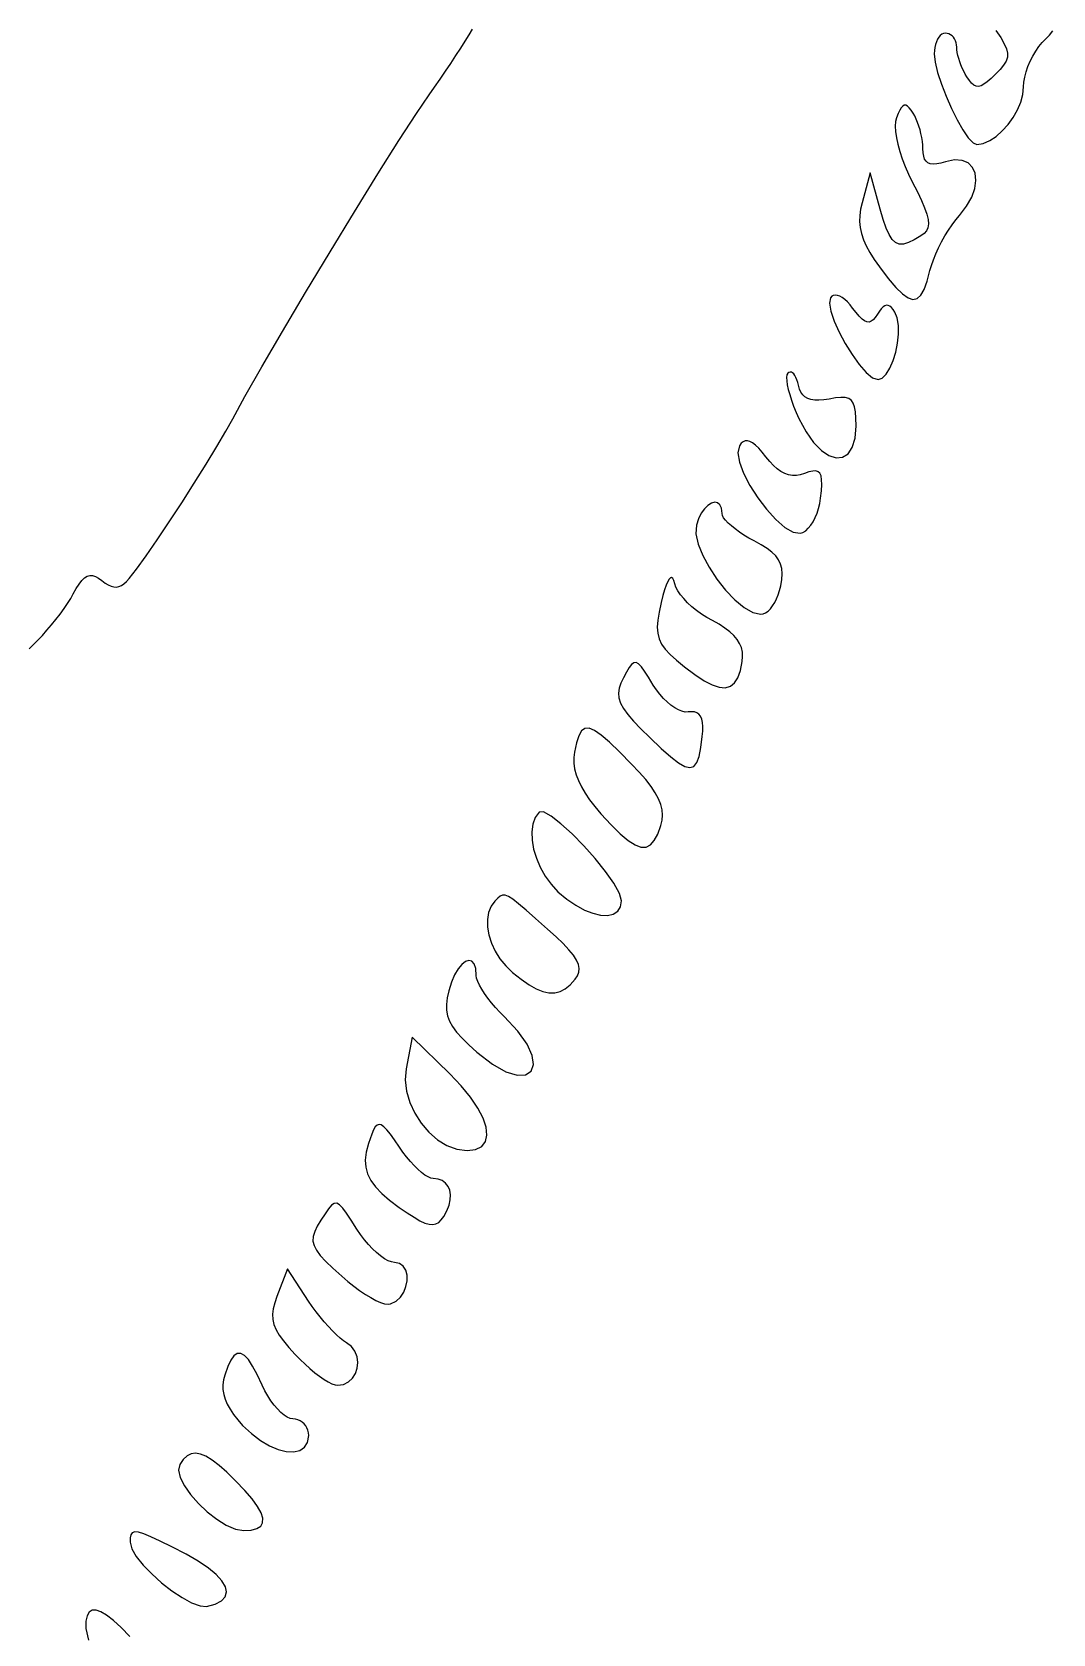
# Model space of a CAD drawing. Header units: millimetres. Extents: x 0 to 1242, y -2208 to 0.
# Drawn here: x 692.2 to 783.6, y -1654.3 to -1510.9 of the extents above; entities that cross this region are included whole.
import ezdxf

# ---------------------------------------------------------------- set-up
doc = ezdxf.new("R2010")
doc.units = ezdxf.units.MM
doc.layers.get('0').update_dxf_attribs({"linetype": 'CONTINUOUS'})

msp = doc.modelspace()

# ---------------------------------------------------------------- linework, layer by layer
for p, q in [((731.356152, -1511.146272), (731.652054, -1510.644564)), ((778.521498, -1510.743708), (778.950584, -1511.393184)), ((783.3233, -1511.171737), (783.6304, -1510.790296)), ((730.18275, -1513.0065), (730.612896, -1512.340416)), ((730.612896, -1512.340416), (731.006898, -1511.715948)), ((731.006898, -1511.715948), (731.356152, -1511.146272)), ((773.0512, -1512.264256), (773.01315, -1512.547667)), ((773.11205, -1511.999649), (773.0512, -1512.264256)), ((773.1936, -1511.757728), (773.11205, -1511.999649)), ((773.29375, -1511.542375), (773.1936, -1511.757728)), ((773.4104, -1511.357472), (773.29375, -1511.542375)), ((773.54145, -1511.206901), (773.4104, -1511.357472)), ((773.6848, -1511.094544), (773.54145, -1511.206901)), ((773.83835, -1511.024283), (773.6848, -1511.094544)), ((774, -1511), (773.83835, -1511.024283)), ((774.161854, -1511.016451), (774, -1511)), ((774.315992, -1511.064048), (774.161854, -1511.016451)), ((774.460278, -1511.140157), (774.315992, -1511.064048)), ((774.592576, -1511.242144), (774.460278, -1511.140157)), ((774.71075, -1511.367375), (774.592576, -1511.242144)), ((774.812664, -1511.513216), (774.71075, -1511.367375)), ((774.896182, -1511.677033), (774.812664, -1511.513216)), ((774.959168, -1511.856192), (774.896182, -1511.677033)), ((774.999486, -1512.048059), (774.959168, -1511.856192)), ((775.015, -1512.25), (774.999486, -1512.048059)), ((775.029383, -1512.470741), (775.015, -1512.25)), ((778.950584, -1511.393184), (779.265646, -1511.936856)), ((779.265646, -1511.936856), (779.469072, -1512.397152)), ((779.469072, -1512.397152), (779.56325, -1512.7965)), ((782.0829, -1512.608152), (782.3696, -1512.197528)), ((782.3696, -1512.197528), (782.6767, -1511.825136)), ((782.6767, -1511.825136), (783, -1511.5)), ((783, -1511.5), (783.3233, -1511.171737)), ((729.248442, -1514.410812), (729.725064, -1513.701024)), ((729.725064, -1513.701024), (730.18275, -1513.0065)), ((773.01315, -1512.547667), (773, -1512.846)), ((773, -1512.846), (773.080287, -1513.597864)), ((773.080287, -1513.597864), (773.302456, -1514.521952)), ((775.065864, -1512.716448), (775.029383, -1512.470741)), ((775.122541, -1512.981547), (775.065864, -1512.716448)), ((775.197512, -1513.260464), (775.122541, -1512.981547)), ((775.288875, -1513.547625), (775.197512, -1513.260464)), ((775.394728, -1513.837456), (775.288875, -1513.547625)), ((775.513169, -1514.124383), (775.394728, -1513.837456)), ((779.214176, -1513.853136), (778.895242, -1514.232972)), ((779.433414, -1513.502064), (779.214176, -1513.853136)), ((779.550568, -1513.157328), (779.433414, -1513.502064)), ((779.56325, -1512.7965), (779.550568, -1513.157328)), ((781.3872, -1513.979176), (781.5875, -1513.508)), ((781.5875, -1513.508), (781.8208, -1513.047984)), ((781.8208, -1513.047984), (782.0829, -1512.608152)), ((728.272806, -1515.823476), (728.761488, -1515.122688)), ((728.761488, -1515.122688), (729.248442, -1514.410812)), ((773.302456, -1514.521952), (773.638469, -1515.558708)), ((775.642296, -1514.402832), (775.513169, -1514.124383)), ((775.780207, -1514.667229), (775.642296, -1514.402832)), ((775.925, -1514.912), (775.780207, -1514.667229)), ((776.142069, -1515.233106), (775.925, -1514.912)), ((776.345752, -1515.479488), (776.142069, -1515.233106)), ((778.086701, -1515.044354), (777.746728, -1515.343552)), ((778.479, -1514.664), (778.086701, -1515.044354)), ((778.895242, -1514.232972), (778.479, -1514.664)), ((781.0263, -1515.369424), (781.1024, -1514.918912)), ((781.1024, -1514.918912), (781.2241, -1514.452488)), ((781.2241, -1514.452488), (781.3872, -1513.979176)), ((726.648424, -1518.173975), (727.791, -1516.5)), ((727.791, -1516.5), (728.272806, -1515.823476)), ((773.638469, -1515.558708), (774.060288, -1516.648576)), ((774.060288, -1516.648576), (774.539875, -1517.732)), ((776.544263, -1515.650342), (776.345752, -1515.479488)), ((776.745816, -1515.744864), (776.544263, -1515.650342)), ((776.958625, -1515.76225), (776.745816, -1515.744864)), ((777.190904, -1515.701696), (776.958625, -1515.76225)), ((777.450867, -1515.562398), (777.190904, -1515.701696)), ((777.746728, -1515.343552), (777.450867, -1515.562398)), ((780.743288, -1517.17136), (780.933021, -1516.47331)), ((780.933021, -1516.47331), (781, -1515.795)), ((781, -1515.795), (781.0263, -1515.369424)), ((769.908704, -1517.893264), (769.766008, -1518.189463)), ((770.045496, -1517.672521), (769.908704, -1517.893264)), ((770.179792, -1517.526352), (770.045496, -1517.672521)), ((770.315, -1517.453875), (770.179792, -1517.526352)), ((770.454528, -1517.454208), (770.315, -1517.453875)), ((770.601784, -1517.526469), (770.454528, -1517.454208)), ((770.760176, -1517.669776), (770.601784, -1517.526469)), ((770.933112, -1517.883247), (770.760176, -1517.669776)), ((771.124, -1518.166), (770.933112, -1517.883247)), ((774.539875, -1517.732), (775.049192, -1518.749424)), ((780.062784, -1518.5434), (780.447607, -1517.86833)), ((780.447607, -1517.86833), (780.743288, -1517.17136)), ((725.080232, -1520.596), (726.648424, -1518.173975)), ((769.529537, -1518.901294), (769.501936, -1519.318672)), ((769.501936, -1519.318672), (769.528779, -1519.804378)), ((769.614, -1518.562), (769.529537, -1518.901294)), ((769.766008, -1518.189463), (769.614, -1518.562)), ((769.614, -1518.562), (769.614, -1518.562)), ((771.26086, -1518.405617), (771.124, -1518.166)), ((771.39124, -1518.679656), (771.26086, -1518.405617)), ((771.51334, -1518.981499), (771.39124, -1518.679656)), ((771.62536, -1519.304528), (771.51334, -1518.981499)), ((771.7255, -1519.642125), (771.62536, -1519.304528)), ((775.049192, -1518.749424), (775.560201, -1519.641292)), ((779.092936, -1519.74456), (779.605625, -1519.17575)), ((779.605625, -1519.17575), (780.062784, -1518.5434)), ((723.194628, -1523.587725), (725.080232, -1520.596)), ((769.528779, -1519.804378), (769.607648, -1520.348656)), ((769.607648, -1520.348656), (769.736125, -1520.94175)), ((769.736125, -1520.94175), (769.911792, -1521.573904)), ((771.81196, -1519.987672), (771.7255, -1519.642125)), ((771.88294, -1520.334551), (771.81196, -1519.987672)), ((771.93664, -1520.676144), (771.88294, -1520.334551)), ((771.97126, -1521.005833), (771.93664, -1520.676144)), ((771.985, -1521.317), (771.97126, -1521.005833)), ((775.560201, -1519.641292), (776.044864, -1520.348048)), ((776.044864, -1520.348048), (776.475143, -1520.810136)), ((776.475143, -1520.810136), (776.823, -1520.968)), ((776.823, -1520.968), (777.389749, -1520.86155)), ((777.389749, -1520.86155), (777.968192, -1520.60828)), ((777.968192, -1520.60828), (778.541523, -1520.22901)), ((778.541523, -1520.22901), (779.092936, -1519.74456)), ((769.911792, -1521.573904), (770.132231, -1522.235362)), ((770.132231, -1522.235362), (770.395024, -1522.916368)), ((772.003679, -1521.693913), (771.985, -1521.317)), ((772.055112, -1522.008624), (772.003679, -1521.693913)), ((772.142293, -1522.262891), (772.055112, -1522.008624)), ((772.268216, -1522.458472), (772.142293, -1522.262891)), ((772.435875, -1522.597125), (772.268216, -1522.458472)), ((774.817792, -1522.333729), (774.005, -1522.498)), ((775.495536, -1522.380712), (774.817792, -1522.333729)), ((776.031584, -1522.613443), (775.495536, -1522.380712)), ((721.099816, -1526.9708), (723.194628, -1523.587725)), ((767.268, -1523.5), (766.545, -1526.171)), ((768.163, -1526.75), (767.268, -1523.5)), ((770.395024, -1522.916368), (770.697753, -1523.607166)), ((770.697753, -1523.607166), (771.038, -1524.298)), ((772.648264, -1522.680608), (772.435875, -1522.597125)), ((772.908377, -1522.710679), (772.648264, -1522.680608)), ((773.219208, -1522.689096), (772.908377, -1522.710679)), ((773.583751, -1522.617617), (773.219208, -1522.689096)), ((774.005, -1522.498), (773.583751, -1522.617617)), ((776.419288, -1523.006416), (776.031584, -1522.613443)), ((776.652, -1523.534125), (776.419288, -1523.006416)), ((776.723072, -1524.171064), (776.652, -1523.534125)), ((771.038, -1524.298), (771.493347, -1525.192894)), ((771.493347, -1525.192894), (771.859816, -1525.965832)), ((776.353704, -1525.670608), (776.625856, -1524.891727)), ((776.625856, -1524.891727), (776.723072, -1524.171064)), ((766.411636, -1526.754685), (766.336448, -1527.31428)), ((766.545, -1526.171), (766.411636, -1526.754685)), ((768.434166, -1527.680593), (768.163, -1526.75)), ((771.859816, -1525.965832), (772.139249, -1526.628298)), ((772.139249, -1526.628298), (772.333488, -1527.191776)), ((775.258, -1527.301), (775.899968, -1526.482201)), ((775.899968, -1526.482201), (776.353704, -1525.670608)), ((718.904, -1530.566875), (721.099816, -1526.9708)), ((766.336448, -1527.31428), (766.321692, -1527.858095)), ((766.321692, -1527.858095), (766.369624, -1528.39444)), ((768.694088, -1528.436424), (768.434166, -1527.680593)), ((772.333488, -1527.191776), (772.444375, -1527.66775)), ((772.473752, -1528.067704), (772.423461, -1528.403122)), ((772.444375, -1527.66775), (772.473752, -1528.067704)), ((774.269908, -1528.617196), (774.595552, -1528.134704)), ((774.595552, -1528.134704), (774.926764, -1527.692508)), ((774.926764, -1527.692508), (775.258, -1527.301)), ((766.369624, -1528.39444), (766.4825, -1528.931625)), ((766.4825, -1528.931625), (766.662576, -1529.47796)), ((766.662576, -1529.47796), (766.912108, -1530.041755)), ((768.954802, -1529.025371), (768.694088, -1528.436424)), ((769.228344, -1529.455312), (768.954802, -1529.025371)), ((769.52675, -1529.734125), (769.228344, -1529.455312)), ((771.209734, -1529.495657), (770.691512, -1529.742576)), ((771.813, -1529.137), (771.209734, -1529.495657)), ((772.091243, -1528.926286), (771.813, -1529.137)), ((772.295344, -1528.685488), (772.091243, -1528.926286)), ((772.423461, -1528.403122), (772.295344, -1528.685488)), ((773.6575, -1529.6615), (773.955376, -1529.129592)), ((773.955376, -1529.129592), (774.269908, -1528.617196)), ((716.715384, -1534.1976), (718.904, -1530.566875)), ((766.912108, -1530.041755), (767.233352, -1530.63132)), ((767.233352, -1530.63132), (767.628564, -1531.254965)), ((769.862056, -1529.869688), (769.52675, -1529.734125)), ((770.246298, -1529.869879), (769.862056, -1529.869688)), ((770.691512, -1529.742576), (770.246298, -1529.869879)), ((772.919248, -1531.270376), (773.133892, -1530.742284)), ((773.133892, -1530.742284), (773.381824, -1530.202528)), ((773.381824, -1530.202528), (773.6575, -1529.6615)), ((767.628564, -1531.254965), (768.1, -1531.921)), ((768.1, -1531.921), (768.88519, -1532.947167)), ((772.35871, -1533.200503), (772.612, -1532.25)), ((772.612, -1532.25), (772.743436, -1531.776412)), ((772.743436, -1531.776412), (772.919248, -1531.270376)), ((768.88519, -1532.947167), (769.56592, -1533.750416)), ((769.56592, -1533.750416), (770.15353, -1534.331569)), ((772.09168, -1533.934664), (772.35871, -1533.200503)), ((714.642172, -1537.684625), (716.715384, -1534.1976)), ((763.704, -1534.669), (763.609172, -1535.159307)), ((763.609172, -1535.159307), (763.733776, -1535.881856)), ((763.819874, -1534.536086), (763.704, -1534.669)), ((763.704, -1534.669), (763.704, -1534.669)), ((763.964992, -1534.458288), (763.819874, -1534.536086)), ((764.135298, -1534.433722), (763.964992, -1534.458288)), ((764.326736, -1534.460504), (764.135298, -1534.433722)), ((764.53525, -1534.53675), (764.326736, -1534.460504)), ((764.756784, -1534.660576), (764.53525, -1534.53675)), ((764.987282, -1534.830098), (764.756784, -1534.660576)), ((765.222688, -1535.043432), (764.987282, -1534.830098)), ((765.458946, -1535.298694), (765.222688, -1535.043432)), ((765.692, -1535.594), (765.458946, -1535.298694)), ((768.72375, -1535.35025), (768.574688, -1535.395888)), ((768.870232, -1535.360112), (768.72375, -1535.35025)), ((769.016066, -1535.425246), (768.870232, -1535.360112)), ((770.15353, -1534.331569), (770.65936, -1534.691448)), ((770.65936, -1534.691448), (771.09475, -1534.830875)), ((771.09475, -1534.830875), (771.47104, -1534.750672)), ((771.47104, -1534.750672), (771.79957, -1534.451661)), ((771.79957, -1534.451661), (772.09168, -1533.934664)), ((763.733776, -1535.881856), (764.038944, -1536.769789)), ((764.038944, -1536.769789), (764.485808, -1537.756248)), ((766.00591, -1536.007077), (765.692, -1535.594)), ((766.2852, -1536.336976), (766.00591, -1536.007077)), ((766.53521, -1536.584999), (766.2852, -1536.336976)), ((766.76128, -1536.752448), (766.53521, -1536.584999)), ((766.96875, -1536.840625), (766.76128, -1536.752448)), ((767.34925, -1536.784371), (767.16296, -1536.850832)), ((767.53296, -1536.642544), (767.34925, -1536.784371)), ((767.71943, -1536.426653), (767.53296, -1536.642544)), ((767.914, -1536.138), (767.71943, -1536.426653)), ((768.092702, -1535.868082), (767.914, -1536.138)), ((768.261096, -1535.654576), (768.092702, -1535.868082)), ((768.421114, -1535.497254), (768.261096, -1535.654576)), ((768.574688, -1535.395888), (768.421114, -1535.497254)), ((769.163184, -1535.545424), (769.016066, -1535.425246)), ((769.313518, -1535.720418), (769.163184, -1535.545424)), ((769.469, -1535.95), (769.313518, -1535.720418)), ((769.687277, -1536.4839), (769.469, -1535.95)), ((769.793456, -1537.1552), (769.687277, -1536.4839)), ((712.792568, -1540.8496), (714.642172, -1537.684625)), ((764.485808, -1537.756248), (765.0355, -1538.774375)), ((767.16296, -1536.850832), (766.96875, -1536.840625)), ((769.714808, -1538.7276), (769.798859, -1537.9183)), ((769.798859, -1537.9183), (769.793456, -1537.1552)), ((765.0355, -1538.774375), (765.649152, -1539.757312)), ((769.323632, -1540.3024), (769.552625, -1539.5375)), ((769.552625, -1539.5375), (769.714808, -1538.7276)), ((711.274776, -1543.514175), (712.792568, -1540.8496)), ((765.649152, -1539.757312), (766.287896, -1540.638201)), ((766.287896, -1540.638201), (766.912864, -1541.350184)), ((768.710504, -1541.5148), (769.039151, -1540.9767)), ((769.039151, -1540.9767), (769.323632, -1540.3024)), ((759.81243, -1541.581889), (759.77992, -1541.807472)), ((759.77992, -1541.807472), (759.79037, -1542.105223)), ((759.79037, -1542.105223), (759.84168, -1542.466616)), ((759.89, -1541.437), (759.81243, -1541.581889)), ((759.84168, -1542.466616), (759.93175, -1542.883125)), ((759.992985, -1541.359556), (759.89, -1541.437)), ((759.89, -1541.437), (759.89, -1541.437)), ((760.0996, -1541.329128), (759.992985, -1541.359556)), ((760.207835, -1541.343472), (760.0996, -1541.329128)), ((760.31568, -1541.400344), (760.207835, -1541.343472)), ((760.421125, -1541.4975), (760.31568, -1541.400344)), ((760.52216, -1541.632696), (760.421125, -1541.4975)), ((760.616775, -1541.803688), (760.52216, -1541.632696)), ((760.70296, -1542.008232), (760.616775, -1541.803688)), ((760.778705, -1542.244084), (760.70296, -1542.008232)), ((760.842, -1542.509), (760.778705, -1542.244084)), ((760.93196, -1542.841573), (760.842, -1542.509)), ((766.912864, -1541.350184), (767.485188, -1541.826403)), ((767.485188, -1541.826403), (767.966, -1542)), ((767.966, -1542), (768.349013, -1541.8711)), ((768.349013, -1541.8711), (768.710504, -1541.5148)), ((710.197, -1545.5), (711.274776, -1543.514175)), ((759.93175, -1542.883125), (760.05848, -1543.346224)), ((760.05848, -1543.346224), (760.21977, -1543.847387)), ((760.21977, -1543.847387), (760.41352, -1544.378088)), ((761.05792, -1543.125264), (760.93196, -1542.841573)), ((761.2218, -1543.360931), (761.05792, -1543.125264)), ((761.42552, -1543.549432), (761.2218, -1543.360931)), ((761.671, -1543.691625), (761.42552, -1543.549432)), ((761.96016, -1543.788368), (761.671, -1543.691625)), ((762.29492, -1543.840519), (761.96016, -1543.788368)), ((762.6772, -1543.848936), (762.29492, -1543.840519)), ((763.10892, -1543.814477), (762.6772, -1543.848936)), ((763.592, -1543.738), (763.10892, -1543.814477)), ((764.167294, -1543.64096), (763.592, -1543.738)), ((764.644992, -1543.59564), (764.167294, -1543.64096)), ((765.033818, -1543.61074), (764.644992, -1543.59564)), ((765.342496, -1543.69496), (765.033818, -1543.61074)), ((765.57975, -1543.857), (765.342496, -1543.69496)), ((765.754304, -1544.10556), (765.57975, -1543.857)), ((760.41352, -1544.378088), (760.63763, -1544.929801)), ((760.63763, -1544.929801), (760.89, -1545.494)), ((765.874882, -1544.44934), (765.754304, -1544.10556)), ((765.950208, -1544.89704), (765.874882, -1544.44934)), ((765.989006, -1545.45736), (765.950208, -1544.89704)), ((708.778088, -1547.993672), (709.587861, -1546.611419)), ((709.587861, -1546.611419), (710.197, -1545.5)), ((760.89, -1545.494), (761.5288, -1546.682294)), ((761.5288, -1546.682294), (762.2048, -1547.629112)), ((765.912, -1547.235446), (766, -1546.139)), ((766, -1546.139), (765.989006, -1545.45736)), ((707.816347, -1549.571753), (708.778088, -1547.993672)), ((755.551, -1547.918), (755.410784, -1548.537763)), ((755.711873, -1547.701537), (755.551, -1547.918)), ((755.551, -1547.918), (755.551, -1547.918)), ((755.885904, -1547.553576), (755.711873, -1547.701537)), ((756.074611, -1547.474759), (755.885904, -1547.553576)), ((756.279512, -1547.465728), (756.074611, -1547.474759)), ((756.502125, -1547.527125), (756.279512, -1547.465728)), ((756.743968, -1547.659592), (756.502125, -1547.527125)), ((757.006559, -1547.863771), (756.743968, -1547.659592)), ((757.291416, -1548.140304), (757.006559, -1547.863771)), ((757.600057, -1548.489833), (757.291416, -1548.140304)), ((762.2048, -1547.629112), (762.8934, -1548.331358)), ((765.2818, -1548.632702), (765.6644, -1548.065648)), ((765.6644, -1548.065648), (765.912, -1547.235446)), ((706.751304, -1551.270656), (707.816347, -1549.571753)), ((755.410784, -1548.537763), (755.554752, -1549.383624)), ((755.554752, -1549.383624), (755.933428, -1550.384441)), ((757.934, -1548.913), (757.600057, -1548.489833)), ((758.26978, -1549.328651), (757.934, -1548.913)), ((758.60508, -1549.684248), (758.26978, -1549.328651)), ((758.94074, -1549.980157), (758.60508, -1549.684248)), ((762.8934, -1548.331358), (763.57, -1548.785936)), ((763.57, -1548.785936), (764.21, -1548.98975)), ((764.21, -1548.98975), (764.7888, -1548.939704)), ((764.7888, -1548.939704), (765.2818, -1548.632702)), ((755.933428, -1550.384441), (756.497336, -1551.469072)), ((759.2776, -1550.216744), (758.94074, -1549.980157)), ((759.6165, -1550.394375), (759.2776, -1550.216744)), ((759.95828, -1550.513416), (759.6165, -1550.394375)), ((760.30378, -1550.574233), (759.95828, -1550.513416)), ((760.65384, -1550.577192), (760.30378, -1550.574233)), ((761.0093, -1550.522659), (760.65384, -1550.577192)), ((761.371, -1550.411), (761.0093, -1550.522659)), ((761.783804, -1550.267231), (761.371, -1550.411)), ((762.125232, -1550.186048), (761.783804, -1550.267231)), ((762.399808, -1550.174237), (762.125232, -1550.186048)), ((762.612056, -1550.238584), (762.399808, -1550.174237)), ((762.7665, -1550.385875), (762.612056, -1550.238584)), ((762.867664, -1550.622896), (762.7665, -1550.385875)), ((762.920072, -1550.956433), (762.867664, -1550.622896)), ((762.928248, -1551.393272), (762.920072, -1550.956433)), ((705.631625, -1553.015375), (706.751304, -1551.270656)), ((756.497336, -1551.469072), (757.197, -1552.566375)), ((762.83, -1552.604), (762.896716, -1551.940199)), ((762.896716, -1551.940199), (762.928248, -1551.393272)), ((704.505976, -1554.730904), (705.631625, -1553.015375)), ((752.147712, -1553.958032), (751.897564, -1554.450739)), ((752.435528, -1553.556093), (752.147712, -1553.958032)), ((752.743096, -1553.253136), (752.435528, -1553.556093)), ((753.0525, -1553.057375), (752.743096, -1553.253136)), ((753.345824, -1552.977024), (753.0525, -1553.057375)), ((753.605152, -1553.020297), (753.345824, -1552.977024)), ((753.812568, -1553.195408), (753.605152, -1553.020297)), ((753.950156, -1553.510571), (753.812568, -1553.195408)), ((754, -1553.974), (753.950156, -1553.510571)), ((754.037726, -1554.15104), (754, -1553.974)), ((757.197, -1552.566375), (757.982944, -1553.605208)), ((757.982944, -1553.605208), (758.805692, -1554.514429)), ((762.344816, -1554.35368), (762.510383, -1553.954315)), ((762.510383, -1553.954315), (762.648992, -1553.52516)), ((762.648992, -1553.52516), (762.756809, -1553.072845)), ((762.756809, -1553.072845), (762.83, -1552.604)), ((703.423023, -1556.342237), (704.505976, -1554.730904)), ((751.703, -1555.026), (751.663517, -1555.791648)), ((751.897564, -1554.450739), (751.703, -1555.026)), ((751.703, -1555.026), (751.703, -1555.026)), ((754.146888, -1554.35712), (754.037726, -1554.15104)), ((754.321462, -1554.58708), (754.146888, -1554.35712)), ((754.555424, -1554.83576), (754.321462, -1554.58708)), ((754.84275, -1555.098), (754.555424, -1554.83576)), ((755.177416, -1555.36864), (754.84275, -1555.098)), ((755.553398, -1555.64252), (755.177416, -1555.36864)), ((758.805692, -1554.514429), (759.615768, -1555.222896)), ((759.615768, -1555.222896), (760.363696, -1555.659467)), ((761.489648, -1555.52064), (761.724707, -1555.306735)), ((761.724707, -1555.306735), (761.948144, -1555.03652)), ((761.948144, -1555.03652), (762.156125, -1554.716625)), ((762.156125, -1554.716625), (762.344816, -1554.35368)), ((702.431432, -1557.774368), (703.423023, -1556.342237)), ((751.663517, -1555.791648), (751.868096, -1556.712384)), ((751.868096, -1556.712384), (752.276579, -1557.732696)), ((755.964672, -1555.91448), (755.553398, -1555.64252)), ((756.405214, -1556.17936), (755.964672, -1555.91448)), ((756.869, -1556.432), (756.405214, -1556.17936)), ((757.504183, -1556.778494), (756.869, -1556.432)), ((758.035944, -1557.111632), (757.504183, -1556.778494)), ((760.363696, -1555.659467), (761, -1555.753)), ((761, -1555.753), (761.246801, -1555.671605)), ((761.246801, -1555.671605), (761.489648, -1555.52064)), ((701.579869, -1558.952291), (702.431432, -1557.774368)), ((752.276579, -1557.732696), (752.848808, -1558.797072)), ((758.470001, -1557.441098), (758.035944, -1557.111632)), ((758.812072, -1557.776576), (758.470001, -1557.441098)), ((759.067875, -1558.12775), (758.812072, -1557.776576)), ((759.243128, -1558.504304), (759.067875, -1558.12775)), ((696.9296, -1559.743), (697.16525, -1559.5925)), ((697.16525, -1559.5925), (697.40372, -1559.52144)), ((697.40372, -1559.52144), (697.64987, -1559.52754)), ((697.64987, -1559.52754), (697.90856, -1559.60852)), ((697.90856, -1559.60852), (698.18465, -1559.7621)), ((700.917, -1559.801), (701.579869, -1558.952291)), ((749.490479, -1559.712678), (749.380848, -1559.733296)), ((749.590936, -1559.793712), (749.490479, -1559.712678)), ((752.848808, -1558.797072), (753.544625, -1559.85)), ((759.343549, -1558.915922), (759.243128, -1558.504304)), ((759.342767, -1559.883086), (759.374856, -1559.372288)), ((759.374856, -1559.372288), (759.343549, -1558.915922)), ((695.918, -1561.185), (696.19097, -1560.69394)), ((696.19097, -1560.69394), (696.44732, -1560.29144)), ((696.44732, -1560.29144), (696.69191, -1559.97522)), ((696.69191, -1559.97522), (696.9296, -1559.743)), ((698.18465, -1559.7621), (698.483, -1559.986)), ((698.483, -1559.986), (698.772255, -1560.208619)), ((698.772255, -1560.208619), (699.04228, -1560.378312)), ((699.04228, -1560.378312), (699.296465, -1560.494833)), ((699.296465, -1560.494833), (699.5382, -1560.557936)), ((699.5382, -1560.557936), (699.770875, -1560.567375)), ((699.770875, -1560.567375), (699.99788, -1560.522904)), ((699.99788, -1560.522904), (700.222605, -1560.424277)), ((700.222605, -1560.424277), (700.44844, -1560.271248)), ((700.44844, -1560.271248), (700.678775, -1560.063571)), ((700.678775, -1560.063571), (700.917, -1559.801)), ((748.862224, -1560.815968), (748.715453, -1561.332606)), ((749.002731, -1560.396902), (748.862224, -1560.815968)), ((749.136392, -1560.076224), (749.002731, -1560.396902)), ((749.262625, -1559.85475), (749.136392, -1560.076224)), ((749.380848, -1559.733296), (749.262625, -1559.85475)), ((749.681637, -1559.977214), (749.590936, -1559.793712)), ((749.762, -1560.264), (749.681637, -1559.977214)), ((749.864196, -1560.569383), (749.762, -1560.264)), ((750.037648, -1560.898904), (749.864196, -1560.569383)), ((750.275252, -1561.245621), (750.037648, -1560.898904)), ((753.544625, -1559.85), (754.323872, -1560.835968)), ((754.323872, -1560.835968), (755.146391, -1561.699464)), ((759.0336, -1561.2592), (759.157475, -1560.86889)), ((759.157475, -1560.86889), (759.253, -1560.458)), ((759.253, -1560.458), (759.342767, -1559.883086)), ((694.742864, -1562.976152), (695.094527, -1562.493186)), ((695.094527, -1562.493186), (695.412608, -1562.027344)), ((695.412608, -1562.027344), (695.689601, -1561.588118)), ((695.689601, -1561.588118), (695.918, -1561.185)), ((748.563, -1561.946), (748.376766, -1562.797601)), ((748.715453, -1561.332606), (748.563, -1561.946)), ((748.563, -1561.946), (748.563, -1561.946)), ((750.569904, -1561.602592), (750.275252, -1561.245621)), ((750.9145, -1561.962875), (750.569904, -1561.602592)), ((751.301936, -1562.319528), (750.9145, -1561.962875)), ((751.725108, -1562.665609), (751.301936, -1562.319528)), ((755.146391, -1561.699464), (755.972024, -1562.384976)), ((755.972024, -1562.384976), (756.760613, -1562.836992)), ((758.120225, -1562.71515), (758.3296, -1562.50784)), ((758.3296, -1562.50784), (758.529375, -1562.25325)), ((758.529375, -1562.25325), (758.7158, -1561.95672)), ((758.7158, -1561.95672), (758.885125, -1561.62359)), ((758.885125, -1561.62359), (759.0336, -1561.2592)), ((693.561443, -1564.432874), (693.968816, -1563.955488)), ((693.968816, -1563.955488), (694.365125, -1563.46675)), ((694.365125, -1563.46675), (694.742864, -1562.976152)), ((748.255608, -1563.525848), (748.207842, -1564.153907)), ((748.376766, -1562.797601), (748.255608, -1563.525848)), ((752.176912, -1562.994176), (751.725108, -1562.665609)), ((752.650244, -1563.298287), (752.176912, -1562.994176)), ((753.138, -1563.571), (752.650244, -1563.298287)), ((753.735484, -1563.900089), (753.138, -1563.571)), ((754.253792, -1564.229352), (753.735484, -1563.900089)), ((756.760613, -1562.836992), (757.472, -1563)), ((757.472, -1563), (757.687675, -1562.96657)), ((757.687675, -1562.96657), (757.905, -1562.86984)), ((757.905, -1562.86984), (758.120225, -1562.71515)), ((692.348, -1565.702), (692.743529, -1565.315622)), ((692.743529, -1565.315622), (693.150512, -1564.889416)), ((693.150512, -1564.889416), (693.561443, -1564.432874)), ((748.207842, -1564.153907), (748.241784, -1564.704944)), ((748.241784, -1564.704944), (748.36575, -1565.202125)), ((748.36575, -1565.202125), (748.588056, -1565.668616)), ((754.695108, -1564.561783), (754.253792, -1564.229352)), ((755.061616, -1564.900376), (754.695108, -1564.561783)), ((755.3555, -1565.248125), (755.061616, -1564.900376)), ((755.578944, -1565.608024), (755.3555, -1565.248125)), ((691.968543, -1566.079084), (692.348, -1565.702)), ((748.588056, -1565.668616), (748.917018, -1566.127583)), ((748.917018, -1566.127583), (749.360952, -1566.602192)), ((749.360952, -1566.602192), (749.928174, -1567.115609)), ((755.734132, -1565.983067), (755.578944, -1565.608024)), ((755.823248, -1566.376248), (755.734132, -1565.983067)), ((755.812, -1567.229), (755.848476, -1566.790561)), ((755.848476, -1566.790561), (755.823248, -1566.376248)), ((745.450533, -1568.168114), (745.165, -1568.691)), ((745.693424, -1567.766392), (745.450533, -1568.168114)), ((745.908211, -1567.489338), (745.693424, -1567.766392)), ((746.109432, -1567.340456), (745.908211, -1567.489338)), ((746.311625, -1567.32325), (746.109432, -1567.340456)), ((746.529328, -1567.441224), (746.311625, -1567.32325)), ((746.777079, -1567.697882), (746.529328, -1567.441224)), ((747.069416, -1568.096728), (746.777079, -1567.697882)), ((747.420877, -1568.641266), (747.069416, -1568.096728)), ((749.928174, -1567.115609), (750.627, -1567.691)), ((750.627, -1567.691), (751.565575, -1568.402879)), ((755.42156, -1568.678168), (755.649135, -1568.039111)), ((755.649135, -1568.039111), (755.812, -1567.229)), ((744.78524, -1569.62584), (744.72904, -1570.058865)), ((744.93306, -1569.175535), (744.78524, -1569.62584)), ((745.165, -1568.691), (744.93306, -1569.175535)), ((745.165, -1568.691), (745.165, -1568.691)), ((747.846, -1569.335), (747.420877, -1568.641266)), ((748.125854, -1569.760038), (747.846, -1569.335)), ((748.430632, -1570.157584), (748.125854, -1569.760038)), ((751.565575, -1568.402879), (752.39648, -1568.947592)), ((752.39648, -1568.947592), (753.125085, -1569.324653)), ((753.125085, -1569.324653), (753.75676, -1569.533576)), ((753.75676, -1569.533576), (754.296875, -1569.573875)), ((754.296875, -1569.573875), (754.7508, -1569.445064)), ((754.7508, -1569.445064), (755.123905, -1569.146657)), ((755.123905, -1569.146657), (755.42156, -1568.678168)), ((744.72904, -1570.058865), (744.77196, -1570.49156)), ((744.77196, -1570.49156), (744.9215, -1570.940875)), ((744.9215, -1570.940875), (745.18516, -1571.42376)), ((748.753758, -1570.522586), (748.430632, -1570.157584)), ((749.088656, -1570.849992), (748.753758, -1570.522586)), ((749.42875, -1571.13475), (749.088656, -1570.849992)), ((749.767464, -1571.371808), (749.42875, -1571.13475)), ((745.18516, -1571.42376), (745.57044, -1571.957165)), ((745.57044, -1571.957165), (746.08484, -1572.55804)), ((746.08484, -1572.55804), (746.73586, -1573.243335)), ((750.098222, -1571.556114), (749.767464, -1571.371808)), ((750.414448, -1571.682616), (750.098222, -1571.556114)), ((750.709566, -1571.746262), (750.414448, -1571.682616)), ((750.977, -1571.742), (750.709566, -1571.746262)), ((751.277438, -1571.715873), (750.977, -1571.742)), ((751.536704, -1571.740464), (751.277438, -1571.715873)), ((751.755626, -1571.817231), (751.536704, -1571.740464)), ((751.935032, -1571.947632), (751.755626, -1571.817231)), ((752.07575, -1572.133125), (751.935032, -1571.947632)), ((752.178608, -1572.375168), (752.07575, -1572.133125)), ((752.244434, -1572.675219), (752.178608, -1572.375168)), ((741.1702, -1573.87776), (740.966995, -1574.51297)), ((741.414145, -1573.44439), (741.1702, -1573.87776)), ((741.71836, -1573.21688), (741.414145, -1573.44439)), ((742.102375, -1573.19925), (741.71836, -1573.21688)), ((742.58572, -1573.39552), (742.102375, -1573.19925)), ((743.187925, -1573.80971), (742.58572, -1573.39552)), ((743.92852, -1574.44584), (743.187925, -1573.80971)), ((746.73586, -1573.243335), (747.531, -1574.03)), ((747.531, -1574.03), (748.558052, -1575.006201)), ((752.097348, -1574.936849), (752.228, -1573.938)), ((752.228, -1573.938), (752.268302, -1573.455177)), ((752.274056, -1573.034736), (752.244434, -1572.675219)), ((752.268302, -1573.455177), (752.274056, -1573.034736)), ((740.785, -1575.346), (740.725512, -1575.829724)), ((740.966995, -1574.51297), (740.785, -1575.346)), ((740.785, -1575.346), (740.785, -1575.346)), ((744.827035, -1575.30793), (743.92852, -1574.44584)), ((745.903, -1576.4), (744.827035, -1575.30793)), ((748.558052, -1575.006201), (749.412736, -1575.764368)), ((751.939864, -1575.714832), (752.097348, -1574.936849)), ((740.725512, -1575.829724), (740.730416, -1576.324752)), ((740.730416, -1576.324752), (740.800264, -1576.832368)), ((740.800264, -1576.832368), (740.935608, -1577.353856)), ((746.585327, -1577.126157), (745.903, -1576.4)), ((749.412736, -1575.764368), (750.113244, -1576.304147)), ((750.113244, -1576.304147), (750.677768, -1576.625184)), ((750.677768, -1576.625184), (751.1245, -1576.727125)), ((751.1245, -1576.727125), (751.471632, -1576.609616)), ((751.471632, -1576.609616), (751.737356, -1576.272303)), ((751.737356, -1576.272303), (751.939864, -1575.714832)), ((740.935608, -1577.353856), (741.137, -1577.8905)), ((741.137, -1577.8905), (741.404992, -1578.443584)), ((747.164736, -1577.792896), (746.585327, -1577.126157)), ((747.644869, -1578.407819), (747.164736, -1577.792896)), ((741.404992, -1578.443584), (741.740136, -1579.014392)), ((741.740136, -1579.014392), (742.142984, -1579.604208)), ((742.142984, -1579.604208), (742.614088, -1580.214316)), ((748.029368, -1578.978528), (747.644869, -1578.407819)), ((748.321875, -1579.512625), (748.029368, -1578.978528)), ((748.526032, -1580.017712), (748.321875, -1579.512625)), ((737.27226, -1581.193153), (737.05864, -1581.784304)), ((737.615, -1580.718), (737.27226, -1581.193153)), ((738.023227, -1580.691983), (737.615, -1580.718)), ((737.615, -1580.718), (737.615, -1580.718)), ((738.701376, -1581.058624), (738.023227, -1580.691983)), ((739.575749, -1581.738861), (738.701376, -1581.058624)), ((742.614088, -1580.214316), (743.154, -1580.846)), ((743.154, -1580.846), (744.082589, -1581.8514)), ((748.645481, -1580.501391), (748.526032, -1580.017712)), ((748.644823, -1581.434933), (748.683864, -1580.971264)), ((748.683864, -1580.971264), (748.645481, -1580.501391)), ((737.05864, -1581.784304), (736.96844, -1582.467591)), ((736.96844, -1582.467591), (736.99596, -1583.219152)), ((740.572648, -1582.653632), (739.575749, -1581.738861)), ((741.618375, -1583.723875), (740.572648, -1582.653632)), ((744.082589, -1581.8514), (744.894112, -1582.65088)), ((744.894112, -1582.65088), (745.599903, -1583.24666)), ((747.939568, -1583.24776), (748.248981, -1582.66796)), ((748.248981, -1582.66796), (748.532, -1581.9)), ((748.532, -1581.9), (748.644823, -1581.434933)), ((736.99596, -1583.219152), (737.1355, -1584.015125)), ((737.1355, -1584.015125), (737.38136, -1584.831648)), ((742.639232, -1584.870528), (741.618375, -1583.723875)), ((745.599903, -1583.24666), (746.211296, -1583.64096)), ((746.211296, -1583.64096), (746.739625, -1583.836)), ((746.739625, -1583.836), (747.196224, -1583.834)), ((747.196224, -1583.834), (747.592427, -1583.63718)), ((747.592427, -1583.63718), (747.939568, -1583.24776)), ((737.38136, -1584.831648), (737.72784, -1585.644859)), ((743.561521, -1586.014529), (742.639232, -1584.870528)), ((737.72784, -1585.644859), (738.16924, -1586.430896)), ((738.16924, -1586.430896), (738.69986, -1587.165897)), ((744.311544, -1587.076816), (743.561521, -1586.014529)), ((734.130416, -1588.23428), (733.916042, -1588.41743)), ((734.341694, -1588.13429), (734.130416, -1588.23428)), ((734.581448, -1588.1342), (734.341694, -1588.13429)), ((734.88125, -1588.25075), (734.581448, -1588.1342)), ((735.272672, -1588.50068), (734.88125, -1588.25075)), ((738.69986, -1587.165897), (739.314, -1587.826)), ((739.314, -1587.826), (740.104279, -1588.497305)), ((744.815603, -1587.978327), (744.311544, -1587.076816)), ((745, -1588.64), (744.815603, -1587.978327)), ((733.093392, -1589.687232), (732.990218, -1590.313073)), ((733.317394, -1589.132119), (733.093392, -1589.687232)), ((733.667, -1588.667), (733.317394, -1589.132119)), ((733.916042, -1588.41743), (733.667, -1588.667)), ((733.667, -1588.667), (733.667, -1588.667)), ((735.787286, -1588.90073), (735.272672, -1588.50068)), ((736.456664, -1589.46764), (735.787286, -1588.90073)), ((737.312378, -1590.21815), (736.456664, -1589.46764)), ((740.104279, -1588.497305), (740.902592, -1589.04576)), ((740.902592, -1589.04576), (741.687453, -1589.468275)), ((741.687453, -1589.468275), (742.437376, -1589.76176)), ((742.437376, -1589.76176), (743.130875, -1589.923125)), ((744.262657, -1589.837135), (744.657968, -1589.5836)), ((744.657968, -1589.5836), (744.910911, -1589.185585)), ((744.910911, -1589.185585), (745, -1588.64)), ((732.990218, -1590.313073), (733.003096, -1590.990376)), ((733.003096, -1590.990376), (733.12725, -1591.699875)), ((738.386, -1591.169), (737.312378, -1590.21815)), ((739.148713, -1591.860677), (738.386, -1591.169)), ((743.130875, -1589.923125), (743.746464, -1589.94928)), ((743.746464, -1589.94928), (744.262657, -1589.837135)), ((733.12725, -1591.699875), (733.357904, -1592.422304)), ((733.357904, -1592.422304), (733.690282, -1593.138397)), ((739.784544, -1592.476136), (739.148713, -1591.860677)), ((740.298131, -1593.023819), (739.784544, -1592.476136)), ((731.030125, -1594.083125), (730.705512, -1594.336)), ((731.333888, -1593.98472), (731.030125, -1594.083125)), ((731.599779, -1594.050295), (731.333888, -1593.98472)), ((731.810776, -1594.28936), (731.599779, -1594.050295)), ((733.690282, -1593.138397), (734.119608, -1593.828888)), ((734.119608, -1593.828888), (734.641106, -1594.474511)), ((740.694112, -1593.512168), (740.298131, -1593.023819)), ((740.977125, -1593.949625), (740.694112, -1593.512168)), ((741.151808, -1594.344632), (740.977125, -1593.949625)), ((730.061824, -1595.26712), (729.776793, -1595.926345)), ((730.377071, -1594.733835), (730.061824, -1595.26712)), ((730.705512, -1594.336), (730.377071, -1594.733835)), ((731.949857, -1594.711425), (731.810776, -1594.28936)), ((732, -1595.326), (731.949857, -1594.711425)), ((732.032875, -1595.571135), (732, -1595.326)), ((732.128, -1595.864), (732.032875, -1595.571135)), ((734.641106, -1594.474511), (735.25, -1595.056)), ((735.25, -1595.056), (736.020439, -1595.666732)), ((740.86, -1595.669), (741.072257, -1595.359373)), ((741.072257, -1595.359373), (741.194736, -1595.041064)), ((741.222799, -1594.705631), (741.151808, -1594.344632)), ((741.194736, -1595.041064), (741.222799, -1594.705631)), ((729.539, -1596.702), (729.402109, -1597.335397)), ((729.776793, -1595.926345), (729.539, -1596.702)), ((729.539, -1596.702), (729.539, -1596.702)), ((732.280125, -1596.196885), (732.128, -1595.864)), ((732.484, -1596.56208), (732.280125, -1596.196885)), ((732.734375, -1596.951875), (732.484, -1596.56208)), ((733.026, -1597.35856), (732.734375, -1596.951875)), ((736.020439, -1595.666732), (736.723552, -1596.153096)), ((736.723552, -1596.153096), (737.367133, -1596.515944)), ((737.367133, -1596.515944), (737.958976, -1596.756128)), ((737.958976, -1596.756128), (738.506875, -1596.8745)), ((738.506875, -1596.8745), (739.018624, -1596.871912)), ((739.018624, -1596.871912), (739.502017, -1596.749216)), ((739.502017, -1596.749216), (739.964848, -1596.507264)), ((739.964848, -1596.507264), (740.414911, -1596.146908)), ((740.414911, -1596.146908), (740.86, -1595.669)), ((729.402109, -1597.335397), (729.332232, -1597.908056)), ((729.332232, -1597.908056), (729.336563, -1598.435679)), ((729.336563, -1598.435679), (729.422296, -1598.933968)), ((733.353625, -1597.774425), (733.026, -1597.35856)), ((733.712, -1598.19176), (733.353625, -1597.774425)), ((734.095875, -1598.602855), (733.712, -1598.19176)), ((729.422296, -1598.933968), (729.596625, -1599.418625)), ((729.596625, -1599.418625), (729.866744, -1599.905352)), ((734.5, -1599), (734.095875, -1598.602855)), ((735.724834, -1600.295623), (734.5, -1599)), ((726.26, -1600.86), (725.71, -1603.68)), ((729.63, -1604.126), (726.26, -1600.86)), ((729.866744, -1599.905352), (730.239847, -1600.409851)), ((730.239847, -1600.409851), (730.723128, -1600.947824)), ((730.723128, -1600.947824), (731.323781, -1601.534973)), ((736.551592, -1601.467064), (735.724834, -1600.295623)), ((731.323781, -1601.534973), (732.049, -1602.187)), ((732.049, -1602.187), (733.442626, -1603.263327)), ((737.007058, -1602.479481), (736.551592, -1601.467064)), ((737.118016, -1603.298032), (737.007058, -1602.479481)), ((725.71, -1603.68), (725.627768, -1604.670336)), ((725.71, -1603.68), (725.71, -1603.68)), ((730.653116, -1605.1923), (729.63, -1604.126)), ((733.442626, -1603.263327), (734.652448, -1603.936736)), ((734.652448, -1603.936736), (735.651682, -1604.242069)), ((736.413544, -1604.214168), (736.91125, -1603.887875)), ((736.91125, -1603.887875), (737.118016, -1603.298032)), ((725.627768, -1604.670336), (725.744304, -1605.682368)), ((731.493808, -1606.22176), (730.653116, -1605.1923)), ((735.651682, -1604.242069), (736.413544, -1604.214168)), ((725.744304, -1605.682368), (726.037456, -1606.686432)), ((726.037456, -1606.686432), (726.485072, -1607.652864)), ((732.148092, -1607.19662), (731.493808, -1606.22176)), ((726.485072, -1607.652864), (727.065, -1608.552)), ((732.611984, -1608.09912), (732.148092, -1607.19662)), ((732.8815, -1608.9115), (732.611984, -1608.09912)), ((722.634, -1609.512), (722.337174, -1610.368387)), ((722.790114, -1609.147804), (722.634, -1609.512)), ((722.634, -1609.512), (722.634, -1609.512)), ((722.947152, -1608.881312), (722.790114, -1609.147804)), ((723.112458, -1608.715968), (722.947152, -1608.881312)), ((723.293376, -1608.655216), (723.112458, -1608.715968)), ((723.49725, -1608.7025), (723.293376, -1608.655216)), ((723.731424, -1608.861264), (723.49725, -1608.7025)), ((724.003242, -1609.134952), (723.731424, -1608.861264)), ((724.320048, -1609.527008), (724.003242, -1609.134952)), ((724.689186, -1610.040876), (724.320048, -1609.527008)), ((727.065, -1608.552), (727.755088, -1609.354176)), ((727.755088, -1609.354176), (728.533184, -1610.029728)), ((732.821468, -1610.19486), (732.952656, -1609.616)), ((732.952656, -1609.616), (732.8815, -1608.9115)), ((722.145432, -1611.138416), (722.064678, -1611.837789)), ((722.337174, -1610.368387), (722.145432, -1611.138416)), ((725.118, -1610.68), (724.689186, -1610.040876)), ((725.432478, -1611.135853), (725.118, -1610.68)), ((725.761464, -1611.568864), (725.432478, -1611.135853)), ((728.533184, -1610.029728), (729.377136, -1610.548992)), ((729.377136, -1610.548992), (730.264792, -1610.882304)), ((730.264792, -1610.882304), (731.174, -1611)), ((731.174, -1611), (731.936124, -1610.90462)), ((731.936124, -1610.90462), (732.483952, -1610.63032)), ((732.483952, -1610.63032), (732.821468, -1610.19486)), ((722.064678, -1611.837789), (722.100816, -1612.482208)), ((722.100816, -1612.482208), (722.25975, -1613.087375)), ((726.098586, -1611.973111), (725.761464, -1611.568864)), ((726.437472, -1612.342672), (726.098586, -1611.973111)), ((726.77175, -1612.671625), (726.437472, -1612.342672)), ((727.095048, -1612.954048), (726.77175, -1612.671625)), ((722.25975, -1613.087375), (722.547384, -1613.668992)), ((722.547384, -1613.668992), (722.969622, -1614.242761)), ((727.400994, -1613.184019), (727.095048, -1612.954048)), ((727.683216, -1613.355616), (727.400994, -1613.184019)), ((727.935342, -1613.462917), (727.683216, -1613.355616)), ((728.151, -1613.5), (727.935342, -1613.462917)), ((728.588229, -1613.54832), (728.151, -1613.5)), ((728.956152, -1613.68688), (728.588229, -1613.54832)), ((729.252123, -1613.90608), (728.956152, -1613.68688)), ((729.473496, -1614.19632), (729.252123, -1613.90608)), ((729.617625, -1614.548), (729.473496, -1614.19632)), ((722.969622, -1614.242761), (723.532368, -1614.824384)), ((723.532368, -1614.824384), (724.241526, -1615.429563)), ((724.241526, -1615.429563), (725.103, -1616.074)), ((729.560088, -1615.87568), (729.663567, -1615.39728)), ((729.681864, -1614.95152), (729.617625, -1614.548)), ((729.663567, -1615.39728), (729.681864, -1614.95152)), ((718.45897, -1616.642716), (718.092, -1617.224)), ((718.76456, -1616.195688), (718.45897, -1616.642716)), ((719.02809, -1615.887752), (718.76456, -1616.195688)), ((719.26888, -1615.723744), (719.02809, -1615.887752)), ((719.50625, -1615.7085), (719.26888, -1615.723744)), ((719.75952, -1615.846856), (719.50625, -1615.7085)), ((720.04801, -1616.143648), (719.75952, -1615.846856)), ((720.39104, -1616.603712), (720.04801, -1616.143648)), ((720.80793, -1617.231884), (720.39104, -1616.603712)), ((725.103, -1616.074), (725.81514, -1616.569323)), ((725.81514, -1616.569323), (726.4278, -1616.966624)), ((726.4278, -1616.966624), (726.95214, -1617.268201)), ((728.86842, -1617.196147), (729.087, -1616.892)), ((729.087, -1616.892), (729.368781, -1616.37712)), ((729.368781, -1616.37712), (729.560088, -1615.87568)), ((717.536256, -1618.249056), (717.404049, -1618.681514)), ((717.768267, -1617.770482), (717.536256, -1618.249056)), ((718.092, -1617.224), (717.768267, -1617.770482)), ((718.092, -1617.224), (718.092, -1617.224)), ((721.318, -1618.033), (720.80793, -1617.231884)), ((721.641007, -1618.512652), (721.318, -1618.033)), ((726.95214, -1617.268201), (727.39932, -1617.476352)), ((727.39932, -1617.476352), (727.7805, -1617.593375)), ((727.7805, -1617.593375), (728.10684, -1617.621568)), ((728.10684, -1617.621568), (728.3895, -1617.563229)), ((728.3895, -1617.563229), (728.63964, -1617.420656)), ((728.63964, -1617.420656), (728.86842, -1617.196147)), ((717.404049, -1618.681514), (717.379728, -1619.089648)), ((717.379728, -1619.089648), (717.471375, -1619.49525)), ((717.471375, -1619.49525), (717.687072, -1619.920112)), ((717.687072, -1619.920112), (718.034901, -1620.386026)), ((721.985536, -1618.968256), (721.641007, -1618.512652)), ((722.344549, -1619.393584), (721.985536, -1618.968256)), ((722.711008, -1619.782408), (722.344549, -1619.393584)), ((723.077875, -1620.1285), (722.711008, -1619.782408)), ((718.034901, -1620.386026), (718.522944, -1620.914784)), ((718.522944, -1620.914784), (719.159283, -1621.528178)), ((723.438112, -1620.425632), (723.077875, -1620.1285)), ((723.784681, -1620.667576), (723.438112, -1620.425632)), ((724.110544, -1620.848104), (723.784681, -1620.667576)), ((724.408663, -1620.960988), (724.110544, -1620.848104)), ((724.672, -1621), (724.408663, -1620.960988)), ((725.125311, -1621.088423), (724.672, -1621)), ((725.461928, -1621.330944), (725.125311, -1621.088423)), ((725.684977, -1621.693441), (725.461928, -1621.330944)), ((715.089, -1621.586), (714.149, -1624.043)), ((716.978, -1624.466), (715.089, -1621.586)), ((719.159283, -1621.528178), (719.952, -1622.248)), ((719.952, -1622.248), (720.485847, -1622.706074)), ((720.485847, -1622.706074), (721.022856, -1623.131232)), ((725.797584, -1622.141792), (725.684977, -1621.693441)), ((725.703976, -1623.159568), (725.802875, -1622.641875)), ((725.802875, -1622.641875), (725.797584, -1622.141792)), ((714.149, -1624.043), (713.949844, -1624.618636)), ((714.149, -1624.043), (714.149, -1624.043)), ((721.022856, -1623.131232), (721.553829, -1623.518278)), ((721.553829, -1623.518278), (722.069568, -1623.862016)), ((722.069568, -1623.862016), (722.560875, -1624.15725)), ((722.560875, -1624.15725), (723.018552, -1624.398784)), ((724.813399, -1624.477087), (725.206112, -1624.111296)), ((725.206112, -1624.111296), (725.504013, -1623.660749)), ((725.504013, -1623.660749), (725.703976, -1623.159568)), ((713.819232, -1625.143248), (713.761748, -1625.631392)), ((713.761748, -1625.631392), (713.781976, -1626.097624)), ((713.949844, -1624.618636), (713.819232, -1625.143248)), ((717.303416, -1624.942773), (716.978, -1624.466)), ((717.651488, -1625.417464), (717.303416, -1624.942773)), ((718.015052, -1625.882231), (717.651488, -1625.417464)), ((723.018552, -1624.398784), (723.433401, -1624.581422)), ((723.433401, -1624.581422), (723.796224, -1624.699968)), ((723.796224, -1624.699968), (724.097823, -1624.749226)), ((724.097823, -1624.749226), (724.329, -1624.724)), ((724.329, -1624.724), (724.813399, -1624.477087)), ((713.781976, -1626.097624), (713.8845, -1626.5565)), ((713.8845, -1626.5565), (714.073904, -1627.022576)), ((714.073904, -1627.022576), (714.354772, -1627.510408)), ((718.386944, -1626.329232), (718.015052, -1625.882231)), ((718.76, -1626.750625), (718.386944, -1626.329232)), ((719.127056, -1627.138568), (718.76, -1626.750625)), ((714.354772, -1627.510408), (714.731688, -1628.034552)), ((714.731688, -1628.034552), (715.209236, -1628.609564)), ((719.480948, -1627.485219), (719.127056, -1627.138568)), ((719.814512, -1627.782736), (719.480948, -1627.485219)), ((720.120584, -1628.023277), (719.814512, -1627.782736)), ((720.392, -1628.199), (720.120584, -1628.023277)), ((720.831558, -1628.535549), (720.392, -1628.199)), ((721.139104, -1628.957952), (720.831558, -1628.535549)), ((710.021792, -1629.742944), (709.745719, -1630.320303)), ((710.305293, -1629.354021), (710.021792, -1629.742944)), ((710.600296, -1629.154632), (710.305293, -1629.354021)), ((710.910875, -1629.145875), (710.600296, -1629.154632)), ((711.241104, -1629.328848), (710.910875, -1629.145875)), ((711.595057, -1629.704649), (711.241104, -1629.328848)), ((711.976808, -1630.274376), (711.595057, -1629.704649)), ((715.209236, -1628.609564), (715.792, -1629.25)), ((715.792, -1629.25), (716.225223, -1629.694659)), ((716.225223, -1629.694659), (716.667584, -1630.116992)), ((721.320746, -1629.437643), (721.139104, -1628.957952)), ((721.382592, -1629.946056), (721.320746, -1629.437643)), ((721.33075, -1630.454625), (721.382592, -1629.946056)), ((709.473, -1631.085), (709.364663, -1631.515695)), ((709.745719, -1630.320303), (709.473, -1631.085)), ((709.473, -1631.085), (709.473, -1631.085)), ((712.390431, -1631.039127), (711.976808, -1630.274376)), ((712.84, -1632), (712.390431, -1631.039127)), ((716.667584, -1630.116992), (717.111121, -1630.511233)), ((717.111121, -1630.511233), (717.547872, -1630.871616)), ((717.547872, -1630.871616), (717.969875, -1631.192375)), ((717.969875, -1631.192375), (718.369168, -1631.467744)), ((720.554176, -1631.695608), (720.910434, -1631.357967)), ((720.910434, -1631.357967), (721.171328, -1630.934784)), ((721.171328, -1630.934784), (721.33075, -1630.454625)), ((709.364663, -1631.515695), (709.314304, -1631.94564)), ((709.314304, -1631.94564), (709.322601, -1632.376725)), ((709.322601, -1632.376725), (709.390232, -1632.81084)), ((709.390232, -1632.81084), (709.517875, -1633.249875)), ((713.073189, -1632.48495), (712.84, -1632)), ((713.330912, -1632.9456), (713.073189, -1632.48495)), ((718.369168, -1631.467744), (718.737789, -1631.691957)), ((718.737789, -1631.691957), (719.067776, -1631.859248)), ((719.067776, -1631.859248), (719.351167, -1631.963851)), ((719.351167, -1631.963851), (719.58, -1632)), ((719.58, -1632), (720.108662, -1631.919141)), ((720.108662, -1631.919141), (720.554176, -1631.695608)), ((709.517875, -1633.249875), (709.706208, -1633.69572)), ((709.706208, -1633.69572), (709.955909, -1634.150265)), ((709.955909, -1634.150265), (710.267656, -1634.6154)), ((713.607403, -1633.37565), (713.330912, -1632.9456)), ((713.896896, -1633.7688), (713.607403, -1633.37565)), ((714.193625, -1634.11875), (713.896896, -1633.7688)), ((714.491824, -1634.4192), (714.193625, -1634.11875)), ((710.267656, -1634.6154), (710.642127, -1635.093015)), ((710.642127, -1635.093015), (711.08, -1635.585)), ((711.08, -1635.585), (711.861036, -1636.327956)), ((714.785727, -1634.66385), (714.491824, -1634.4192)), ((715.069568, -1634.8464), (714.785727, -1634.66385)), ((715.337581, -1634.96055), (715.069568, -1634.8464)), ((715.584, -1635), (715.337581, -1634.96055)), ((715.812945, -1635.019725), (715.584, -1635)), ((716.0304, -1635.0768), (715.812945, -1635.019725)), ((716.233395, -1635.168075), (716.0304, -1635.0768)), ((716.41896, -1635.2904), (716.233395, -1635.168075)), ((716.584125, -1635.440625), (716.41896, -1635.2904)), ((716.72592, -1635.6156), (716.584125, -1635.440625)), ((716.841375, -1635.812175), (716.72592, -1635.6156)), ((711.861036, -1636.327956), (712.667968, -1636.936608)), ((712.667968, -1636.936608), (713.475332, -1637.407032)), ((716.627392, -1637.548392), (716.902604, -1637.107044)), ((716.92752, -1636.0272), (716.841375, -1635.812175)), ((716.902604, -1637.107044), (717, -1636.5)), ((716.981385, -1636.257525), (716.92752, -1636.0272)), ((717, -1636.5), (716.981385, -1636.257525)), ((706.100824, -1638.325448), (705.767773, -1638.638206)), ((706.461451, -1638.138162), (706.100824, -1638.325448)), ((706.857952, -1638.078784), (706.461451, -1638.138162)), ((707.298625, -1638.14975), (706.857952, -1638.078784)), ((707.791768, -1638.353496), (707.298625, -1638.14975)), ((708.345679, -1638.692458), (707.791768, -1638.353496)), ((713.475332, -1637.407032), (714.257664, -1637.735304)), ((714.257664, -1637.735304), (714.9895, -1637.9175)), ((714.9895, -1637.9175), (715.645376, -1637.949696)), ((715.645376, -1637.949696), (716.199828, -1637.827968)), ((716.199828, -1637.827968), (716.627392, -1637.548392)), ((705.454, -1639.074), (705.335385, -1639.591063)), ((705.335385, -1639.591063), (705.48632, -1640.245184)), ((705.767773, -1638.638206), (705.454, -1639.074)), ((705.454, -1639.074), (705.454, -1639.074)), ((708.968656, -1639.169072), (708.345679, -1638.692458)), ((709.668997, -1639.785774), (708.968656, -1639.169072)), ((710.455, -1640.545), (709.668997, -1639.785774)), ((705.48632, -1640.245184), (705.863275, -1640.991261)), ((705.863275, -1640.991261), (706.42272, -1641.784192)), ((711.273117, -1641.399955), (710.455, -1640.545)), ((711.925136, -1642.16224), (711.273117, -1641.399955)), ((706.42272, -1641.784192), (707.121125, -1642.578875)), ((707.121125, -1642.578875), (707.91496, -1643.330208)), ((712.411159, -1642.832485), (711.925136, -1642.16224)), ((712.731288, -1643.41132), (712.411159, -1642.832485)), ((707.91496, -1643.330208), (708.760695, -1643.993089)), ((708.760695, -1643.993089), (709.6148, -1644.522416)), ((712.697331, -1644.605665), (712.874272, -1644.29728)), ((712.885625, -1643.899375), (712.731288, -1643.41132)), ((712.874272, -1644.29728), (712.885625, -1643.899375)), ((701.014354, -1645.664703), (701, -1646.048)), ((701.073312, -1645.376824), (701.014354, -1645.664703)), ((701.200718, -1645.189481), (701.073312, -1645.376824)), ((701.420416, -1645.107792), (701.200718, -1645.189481)), ((701.75625, -1645.136875), (701.420416, -1645.107792)), ((702.232064, -1645.281848), (701.75625, -1645.136875)), ((702.871702, -1645.547829), (702.232064, -1645.281848)), ((703.699008, -1645.939936), (702.871702, -1645.547829)), ((709.6148, -1644.522416), (710.433745, -1644.873087)), ((710.433745, -1644.873087), (711.174, -1645)), ((711.174, -1645), (711.847093, -1644.956395)), ((711.847093, -1644.956395), (712.354904, -1644.82516)), ((712.354904, -1644.82516), (712.697331, -1644.605665)), ((701, -1646.048), (701.148037, -1646.624249)), ((701, -1646.048), (701, -1646.048)), ((701.148037, -1646.624249), (701.556816, -1647.318392)), ((704.737826, -1646.463287), (703.699008, -1645.939936)), ((706.012, -1647.123), (704.737826, -1646.463287)), ((707.112607, -1647.743615), (706.012, -1647.123)), ((701.556816, -1647.318392), (702.173339, -1648.086023)), ((702.173339, -1648.086023), (702.944608, -1648.882736)), ((708.018256, -1648.35196), (707.112607, -1647.743615)), ((708.725689, -1648.939785), (708.018256, -1648.35196)), ((702.944608, -1648.882736), (703.817625, -1649.664125)), ((703.817625, -1649.664125), (704.739392, -1650.385784)), ((709.231648, -1649.49884), (708.725689, -1648.939785)), ((709.532875, -1650.020875), (709.231648, -1649.49884)), ((709.626112, -1650.49764), (709.532875, -1650.020875)), ((704.739392, -1650.385784), (705.656911, -1651.003307)), ((705.656911, -1651.003307), (706.517184, -1651.472288)), ((706.517184, -1651.472288), (707.267213, -1651.748321)), ((708.625303, -1651.573815), (709.175584, -1651.28236)), ((709.175584, -1651.28236), (709.508101, -1650.920885)), ((709.508101, -1650.920885), (709.626112, -1650.49764)), ((697.16188, -1652.617), (697.05708, -1653.104015)), ((697.34654, -1652.289165), (697.16188, -1652.617)), ((697.6122, -1652.12072), (697.34654, -1652.289165)), ((697.96, -1652.111875), (697.6122, -1652.12072)), ((698.39108, -1652.26284), (697.96, -1652.111875)), ((698.90658, -1652.573825), (698.39108, -1652.26284)), ((699.50764, -1653.04504), (698.90658, -1652.573825)), ((707.267213, -1651.748321), (707.854, -1651.787)), ((707.854, -1651.787), (708.625303, -1651.573815)), ((697.05708, -1653.104015), (697.031, -1653.75)), ((697.031, -1653.75), (697.27017, -1654.820694)), ((697.031, -1653.75), (697.031, -1653.75)), ((700.1954, -1653.676695), (699.50764, -1653.04504)), ((700.971, -1654.469), (700.1954, -1653.676695))]:
    msp.add_line(p, q)

doc.saveas('drawing.dxf')
